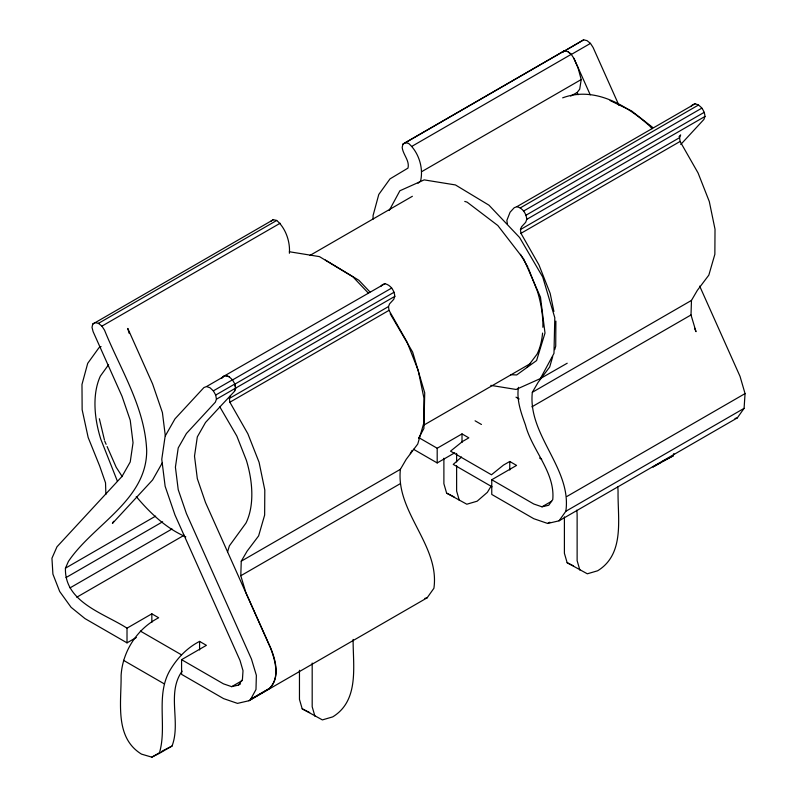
<?xml version="1.0" encoding="UTF-8"?>
<svg xmlns="http://www.w3.org/2000/svg" width="797" height="797" viewBox="0 0 797 797"><rect width="100%" height="100%" fill="white"/><g stroke="black" fill="none" stroke-linecap="round" stroke-linejoin="round"><path stroke-width="1.2" d="M555.888 321.101L555.718 346.177L554.722 349.644M136.327 637.49L127.012 642.86L85.01 618.611L71.092 607.314L59.705 591.523L52.911 574.119L51.944 558.249L56.976 546.802L122.041 476.397L130.23 461.971L133.039 442.714L130.23 420.218L122.041 396.328L93.1 331.612L92.014 327.358L92.751 324.06L95.112 322.596L98.469 323.363L101.916 326.142L104.546 330.207C120.407 369.489 144.934 407.108 146.688 450.594C146.728 500.347 93.189 524.565 68.422 561.407L65.444 568.181C64.378 602.253 104.088 613.321 127.012 628.166L151.838 613.829L158.663 617.765C137.164 628.763 122.549 651.398 121.104 675.467C121.453 702.157 114.27 737.414 141.497 754.131L151.828 757.15L159.29 753.414C167.669 725.868 154.588 694.167 171.166 668.354C178.189 657.097 187.713 647.493 199.579 641.396L206.403 645.331L181.577 659.667L181.577 674.362L223.588 698.62L237.496 703.382L248.883 700.742L269.615 688.449C280.136 677.659 275.822 660.474 270.711 648.14L245.805 592.44L240.794 575.743L241.252 561.188L247.11 551.155L258.617 535.903L264.644 515.071L264.803 490.006L259.085 462.3L247.857 433.757L229.875 402.226L229.377 398.44L230.443 395.72M248.883 700.742L427.112 597.84L433.907 588.276C440.004 545.417 395.611 512.142 400.393 469.313L406.241 459.281L417.748 444.029L423.775 423.197L423.934 398.131L418.216 370.426L406.988 341.883L389.016 310.352L388.508 306.566L389.584 303.836L393.718 299.363L394.814 296.374C394.455 290.726 390.679 284.908 384.901 283.722L382.281 284.748L380.627 286.541M418.883 437.673L437.194 448.243L462.011 433.907L468.835 437.842L462.469 441.518L450.534 451.152L491.46 474.783L503.395 465.149L509.761 461.473L516.576 465.408L491.759 479.744L491.759 494.439L533.761 518.698L547.669 523.46L559.056 520.82L565.85 511.256C571.947 468.397 527.554 435.122 532.336 392.293L538.184 382.251L549.691 367.009L552.71 356.588M694.506 328.274L696.02 331.662L691.009 314.964L691.467 300.419L697.325 290.377L708.832 275.124L714.859 254.303L715.019 229.227L709.3 201.531L698.072 172.979L680.09 141.458L679.592 137.662L680.658 134.942L679.044 136.685M559.056 520.82L737.295 417.917L744.089 408.353L745.056 393.598L740.024 376.343L699.676 286.093M289.381 253.267C290.347 241.82 285.685 228.091 276.698 220.46L273.341 219.693L92.751 324.06M373.086 219.165L373.066 215.549L378.784 194.458L390.012 178.877L407.984 168.107C409.837 160.655 402.973 154.648 402.186 147.435L402.923 144.137L405.284 142.673L408.642 143.44C418.694 152.297 423.685 168.057 420.567 181.058L418.046 183.25M573.86 58.4L577.994 67.655L581.212 79.551L579.708 89.174L577.138 92.502L570.672 96.078M518.439 387.322C516.426 400.184 521.158 412.995 525.442 424.94C531.978 450.156 555.34 472.392 552.759 499.589L548.734 505.248L541.99 506.812L533.761 503.993L491.759 479.744M159.29 753.414L172.022 746.062C181.228 722.182 166.314 693.101 182.144 671.144M660.394 462.688L652.972 466.972L673.166 455.884L673.844 453.533M227.573 551.893L229.367 545.875L245.984 523.051A97.184 56.109 60 0 0 246.393 460.357L236.819 436.039L219.862 406.938L234.587 391.237L235.673 388.249L234.936 384.104L232.445 379.83L213.347 390.859L209.99 387.75L206.533 386.545L203.912 387.571L174.971 418.883L165.138 436.198L161.771 459.301L165.138 486.3L174.971 514.962L240.036 660.494L243.015 670.705L242.437 679.433L238.423 685.101L231.678 686.655L223.449 683.836L181.577 659.667M213.347 390.859L215.708 395.053L216.445 399.197L215.349 402.186L186.418 433.498L178.219 447.924L175.41 467.181L178.219 489.677L186.418 513.557L251.473 659.089L256.365 675.338L255.986 689.525L250.527 699.467M234.448 391.158L235.533 388.169L234.806 384.024L215.708 395.053M507.32 223.788L506.872 220.38L510.09 212.201L514.224 207.728L516.845 206.692C522.623 207.887 526.409 213.696 526.757 219.354L525.661 222.343L521.527 226.816L520.451 229.546L520.959 233.332L538.931 264.863L550.169 293.406L553.895 311.468M690.8 106.619L692.454 104.825L695.084 103.799C700.852 104.985 704.638 110.803 704.986 116.452L703.9 119.44L680.748 144.486M389.235 210.488L399.875 190.772L424.163 179.883L455.446 184.944L488.969 205.188L519.624 237.536L542.737 277.057L554.802 317.734L553.975 353.39L540.386 378.575L516.097 389.464L490.822 385.369M410.306 453.672L412.079 450.385M418.574 438.34L423.894 428.487L424.721 392.841L412.667 352.154L390.171 313.699M113.612 521.278L112.417 523.44L152.576 479.983L162.409 462.668M491.082 486.19L487.346 492.367L477.144 501.193L466.813 504.222L446.619 493.134L443.889 483.719L443.889 458.235M108.591 364.687L100.392 376.064A97.184 56.109 60 0 0 100.801 439.227L117.418 481.249M527.265 367.138L537.068 354.147A97.184 56.109 60 0 0 542.578 333.086M221.357 378.336L223.011 376.553L225.631 375.517L229.217 376.802M221.486 378.416L223.14 376.632L384.901 283.722M219.862 406.938L205.516 422.47L197.317 436.895L194.508 456.153L197.317 478.648L205.516 502.538L270.572 648.061C275.134 660.295 280.265 677.749 269.486 688.369L250.388 699.387M461.543 457.04L453.244 464.402L492.008 486.788M270.98 221.158L273.341 219.693M618.98 105.373L593.088 47.461L590.467 43.397L571.369 54.425L567.912 51.636L564.425 50.799L402.923 144.137M583.653 39.85L562.194 52.343L583.653 39.85L587.01 40.617L590.467 43.397M405.284 142.673L564.425 50.799M98.469 323.363L276.698 220.46M412.099 146.22L571.23 54.345L573.989 58.48L590.238 94.823M101.916 326.142L280.155 223.24M422.081 171.435L581.212 79.551M310.023 255.389L412.368 196.291M516.845 206.692L695.084 103.799M206.533 386.545L225.631 375.517M520.302 207.897L698.531 104.995M523.659 211.016L701.888 108.113M391.716 288.036L232.575 379.91L229.088 376.722L225.77 375.596M526.02 215.21L704.249 112.307M234.936 384.104L394.077 292.23M526.757 219.354L704.986 116.452M216.445 399.197L394.814 296.374M520.451 229.546L679.592 137.662M229.377 398.44L388.508 306.566M520.959 233.332L680.09 141.458M229.875 402.226L389.016 310.352M65.444 568.181L155.634 516.117M66.012 577.576L162.648 521.786M70.036 587.877L172.032 528.989M76.771 597.222L184.147 535.235M424.004 425.02L530.663 363.442M532.336 392.293L691.467 300.419M241.252 561.188L400.393 469.313M531.878 406.839L691.009 314.964M240.794 575.743L399.935 483.869M413.494 449.259L437.194 462.937L454.778 452.786M541.99 506.812L551.654 501.233M231.678 686.655L242.288 680.538M238.423 685.101L240.545 683.876M566.826 496.501L745.056 393.598M565.85 511.256L744.089 408.353M547.669 523.46L549.82 522.214M662.516 461.463L665.704 459.62M151.828 757.15L159.261 752.866M161.383 751.641L164.561 749.798M540.386 378.575L567.205 363.233M101.07 346.565L98.928 347.781L87.7 363.352L81.981 384.453L82.141 409.708L88.168 437.503L99.675 466.036L105.533 482.833L105.881 494.429M666.77 459.092L673.166 455.884M165.627 749.27L172.022 746.062M735.013 418.445L737.295 417.917M424.841 598.368L427.112 597.84M562.662 97.842C594.462 85.986 626.502 105.234 649.635 125.966L652.095 128.706M510.588 374.69L516.665 374.959L536.58 360.573L544.999 333.066L540.476 297.191L523.788 259.155L497.826 225.521L467.072 202.119L464.751 201.422M289.351 251.752L319.438 256.614L352.951 276.858L368.284 293.037M610.074 100.532L631.533 110.922L652.703 127.46M185.811 536.839C165.995 528.281 149.975 512.869 136.247 496.571M446.619 493.134L454.081 496.87M564.406 516.884L564.406 553.297L567.135 562.712L573.531 565.91M567.135 562.712L587.329 573.8L597.66 570.772C624.888 554.064 617.705 518.807 618.054 492.118A44.114 25.464 60 0 0 617.705 486.509M299.463 670.277L299.463 699.407L302.193 708.822L309.654 712.558M302.193 708.822L322.387 719.9L332.718 716.882C359.557 700.453 352.961 665.804 353.111 639.433M567.783 51.556L571.23 54.345M515.998 397.175L519.186 399.018M475.082 420.806L481.448 424.482M539.579 458.046L541.701 459.271M140.362 631.075L181.278 654.706M123.475 660.314L164.401 683.946M325.375 260.041L358.889 280.285L369.957 291.971M122.22 476.606L116.223 467.311L107.097 446.519M520.461 254.333L527.903 267.134M577.138 92.502L578.124 94.713M104.696 441.04L106.131 444.327M528.361 268.29L537.467 291.453A97.184 56.109 60 0 1 542.887 327.288M579.867 570.064L577.128 560.65L577.128 515.739A44.114 25.464 60 0 0 576.779 510.14M459.351 500.486L456.621 491.072L456.621 465.587M314.925 716.174L312.185 706.76L312.185 663.064M129.064 333.196L127.779 328.434L152.576 383.905L162.409 412.567L165.318 435.889M99.356 418.744L104.417 439.864M509.761 461.473L509.761 470.051M462.011 433.907L462.011 442.484M456.621 453.443L456.621 461.941M437.194 448.243L437.194 462.937M199.579 641.396L199.579 649.973M151.838 613.829L151.838 622.407M127.012 628.166L127.012 642.86"/></g></svg>
